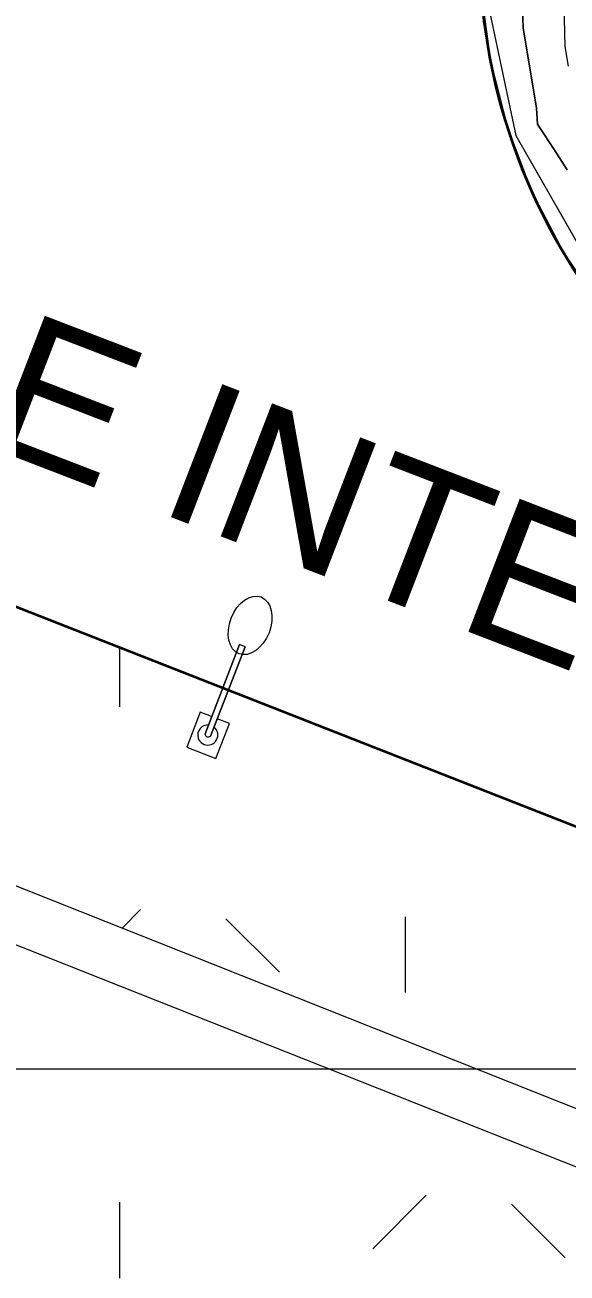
# Model space of a CAD drawing. Header units: metres. Extents: x -207 to 292, y -187 to 169.
# Drawn here: x -71.36 to -64.54, y -83.65 to -67.95 of the extents above; entities that cross this region are included whole.
import ezdxf

# ---------------------------------------------------------------- set-up
doc = ezdxf.new("R2010")
doc.units = ezdxf.units.M
for name, color, linetype, lineweight in [('ACHURADO', 7, 'Continuous', 9), ('C-TOPO', 7, 'Continuous', 9), ('C-TOPO-MINR', 7, 'Continuous', 9), ('E-LITE-EQPM', 7, 'Continuous', 9), ('EQUIPOS PIS', 7, 'Continuous', 9), ('grilla', 7, 'Continuous', 9), ('luminarias', 7, 'Continuous', 9), ('solera', 7, 'Continuous', 35)]:
    doc.layers.add(name, color=color, linetype=linetype, lineweight=lineweight)
doc.layers.add('PR10-ARQ-PL-001-Emplazamiento-C-1_dwg', color=7, linetype='Continuous', lineweight=9, true_color=0x767676)
doc.layers.add('TEXTO', color=5, linetype='Continuous', lineweight=9, true_color=0x0000ff)
doc.styles.add('Arial', font='arial.ttf', dxfattribs={"height": 1.792988})

# ---------------------------------------------------------------- blocks, each defined once
blk = doc.blocks.new('PR10-ARQ-PL-001-Emplazamiento-C-1_dwg-674643-PLANTA EMPLAZAMIENTO ACTUALIZADO')
at = {"layer": 'ACHURADO'}
h = blk.add_hatch(dxfattribs=at)
h.set_pattern_fill('FP_1', color=256, style=0, pattern_type=2)
h.set_pattern_definition([(90, (-655750.258, -5498481.082), (-3.592, 3.592), [0.9525, -6.232]), (45, (-655750.258, -5498481.082), (-3.5921024484, 3.5921024484), [0.9525, -4.127]), (135, (-655750.258, -5498481.082), (-3.5921024484, -3.5921024484), [0.9525, -4.127])])
h.paths.add_polyline_path([(-70.644, -134.54), (-73.744, -131.908), (-75.303, -123.01), (-71.023, -122.26), (-67.227, -118.287), (-66.271, -116.467), (-67.311, -115.93), (-63.223, -107.811), (-61.973, -108.468), (-60.834, -106.205), (-48.232, -112.822), (-49.371, -115.085), (-47.299, -116.173), (-43.302, -108.561), (-42.759, -106.014), (-42.175, -104.901), (-45.826, -103.256), (-40.884, -91.646), (-90.152, -72.113), (-89.876, -71.463), (-40.008, -91.287), (-44.95, -102.928), (-41.87, -104.319), (-39.078, -98.999), (-32.391, -95.936), (-32.397, -95.644), (-32.416, -95.353), (-32.448, -95.063), (-32.492, -94.775), (-32.549, -94.489), (-32.619, -94.206), (-32.701, -93.926), (-32.794, -93.65), (-32.9, -93.378), (-33.018, -93.111), (-33.147, -92.85), (-33.288, -92.594), (-33.439, -92.345), (-33.602, -92.103), (-33.775, -91.868), (-33.957, -91.641), (-34.15, -91.422), (-34.352, -91.211), (-34.563, -91.01), (-34.783, -90.818), (-35.01, -90.636), (-35.246, -90.464), (-59.119, -80.114), (-68.8, -76.313), (-68.941, -76.676), (-68.788, -76.736), (-68.957, -77.174), (-69.325, -77.032), (-69.156, -76.593), (-68.957, -76.251), (-90.056, -67.967), (-91.032, -70.423), (-94.086, -119.165), (-83.167, -127.74)])
at = {"layer": 'C-TOPO', "flags": 128}
for points in [[(-80.926, -71.552), (-69.401, -76.077), (-67.523, -76.814), (-59.119, -80.114), (-57.893, -80.645), (-56.582, -81.214), (-49.791, -84.158), (-47.283, -85.245), (-45.538, -86.002), (-43.867, -86.726), (-43.81, -86.751), (-35.246, -90.464), (-34.668, -90.916), (-34.143, -91.429), (-33.678, -91.997), (-33.278, -92.612)], [(-33.278, -92.612), (-33.678, -91.997), (-34.143, -91.429), (-34.668, -90.916), (-35.246, -90.464), (-43.81, -86.751), (-43.867, -86.726), (-45.538, -86.002), (-47.283, -85.245), (-49.791, -84.158), (-56.582, -81.214), (-57.893, -80.645), (-59.119, -80.114), (-67.523, -76.814), (-69.401, -76.077), (-80.926, -71.552)], [(-45.163, -13.622), (-58.654, -47.895), (-65.373, -64.964), (-65.555, -65.811), (-65.638, -66.674), (-65.622, -67.54), (-65.506, -68.399), (-65.292, -69.238), (-65.241, -69.373), (-64.984, -70.048), (-64.584, -70.817), (-64.099, -71.535), (-63.535, -72.192), (-62.899, -72.781), (-62.2, -73.292), (-61.446, -73.72), (-49.701, -78.336), (-47.333, -79.266), (-34.535, -84.295), (-34.507, -84.306), (-33.657, -84.476), (-32.794, -84.548), (-31.928, -84.521)], [(-31.928, -84.521), (-32.794, -84.548), (-33.657, -84.476), (-34.507, -84.306), (-34.535, -84.295), (-47.333, -79.266), (-49.701, -78.336), (-61.446, -73.72), (-62.2, -73.292), (-62.899, -72.781), (-63.535, -72.192), (-64.099, -71.535), (-64.584, -70.817), (-64.984, -70.048), (-65.241, -69.373), (-65.292, -69.238), (-65.506, -68.399), (-65.622, -67.54), (-65.638, -66.674), (-65.555, -65.811), (-65.373, -64.964), (-58.654, -47.895), (-45.163, -13.622)], [(-38.522, 3.372), (-63.796, -60.767), (-64.787, -63.303), (-65.442, -65.56), (-65.513, -67.796), (-65.188, -69.341), (-63.72, -71.906), (-61.856, -73.538), (-59.33, -74.622), (-56.131, -75.909), (-44.728, -80.483), (-36.21, -83.809), (-33.878, -84.432), (-31.141, -84.393), (-28.353, -83.237), (-25.969, -80.472), (-25.039, -78.346), (-19.549, -64.511), (-16.745, -57.445), (-5.944, -30.109), (-2.297, -20.794)]]:
    blk.add_lwpolyline(points, dxfattribs=at)
at = {"layer": 'C-TOPO-MINR', "color": 9, "true_color": 0xc0c0c0, "flags": 128}
for points in [[(-64.539, -69.769), (-64.714, -69.503), (-64.876, -69.255), (-64.914, -69.198), (-64.917, -69.131), (-64.927, -68.994), (-65.095, -67.983), (-65.101, -67.751)], [(-64.583, -67.695), (-64.569, -68.22), (-64.528, -68.465)]]:
    blk.add_lwpolyline(points, dxfattribs=at)
at = {"layer": 'E-LITE-EQPM', "flags": 128}
for points in [[(-69.095, -76.866), (-68.661, -75.742)], [(-68.59, -75.769), (-69.024, -76.893)]]:
    blk.add_lwpolyline(points, close=True, dxfattribs=at)
at = {"layer": 'E-LITE-EQPM'}
blk.add_ellipse((-68.528, -75.501), major_axis=(0.138, 0.357), ratio=0.666667, dxfattribs=at)
at = {"layer": 'EQUIPOS PIS', "flags": 128}
blk.add_lwpolyline([(-41.87, -104.319), (-44.95, -102.928), (-40.008, -91.287), (-89.876, -71.463), (-90.152, -72.113), (-40.884, -91.646), (-45.826, -103.256), (-42.175, -104.901)], dxfattribs=at)
at = {"layer": 'grilla'}
blk.add_line((240.531, -81.082), (-203.992, -81.082), dxfattribs=at)
at = {"layer": 'luminarias'}
blk.add_line((-68.59, -75.769), (-68.661, -75.742), dxfattribs=at)
at = {"layer": 'luminarias', "flags": 128}
blk.add_lwpolyline([(-69.012, -76.649), (-69.156, -76.593), (-69.325, -77.032), (-68.957, -77.174), (-68.788, -76.736), (-68.941, -76.676)], dxfattribs=at)
at = {"layer": 'luminarias'}
for centre, major_axis, start_param, end_param in [((-69.06, -76.88), (0.104, 0.072), 0.905677, 6.57653), ((-69.053, -76.862), (0.0232, 0.0358), 2.244609, 4.452042)]:
    blk.add_ellipse(centre, major_axis=major_axis, ratio=1, start_param=start_param, end_param=end_param, dxfattribs=at)
at = {"layer": 'solera', "flags": 128}
blk.add_lwpolyline([(13.372, 2.083), (13.051, 1.282), (-78.372, 37.795), (-81.977, 36.498), (-118.277, -54.897), (-118.616, -54.913), (-118.855, -55.514), (-118.649, -55.835), (-118.96, -56.618), (-59.119, -80.114)], dxfattribs=at)
at = {"layer": 'solera'}
blk.add_arc((-58.107, -66.964), 7.537, 164.6132, 243.6993, dxfattribs=at)
at = {"layer": 'TEXTO', "insert": (-77.147, -69.279), "char_height": 1.79299, "width": 21.42419, "attachment_point": 1, "rotation": 338.919, "line_spacing_factor": 0.941778, "style": 'Arial'}
blk.add_mtext('CALLE INTERIOR', dxfattribs=at)

msp = doc.modelspace()

# ---------------------------------------------------------------- linework, layer by layer
at = {"layer": 'C-TOPO'}
for p, q in [((-65.622, -67.54), (-65.506, -68.399)), ((-65.506, -68.399), (-65.622, -67.54)), ((-65.513, -67.796), (-65.188, -69.341)), ((-65.506, -68.399), (-65.292, -69.238)), ((-65.292, -69.238), (-65.506, -68.399)), ((-65.292, -69.238), (-65.241, -69.373)), ((-65.241, -69.373), (-65.292, -69.238)), ((-65.241, -69.373), (-64.984, -70.048)), ((-64.984, -70.048), (-65.241, -69.373)), ((-65.188, -69.341), (-63.72, -71.906)), ((-64.984, -70.048), (-64.584, -70.817)), ((-64.584, -70.817), (-64.984, -70.048)), ((-64.584, -70.817), (-64.099, -71.535)), ((-64.099, -71.535), (-64.584, -70.817)), ((-69.401, -76.077), (-80.926, -71.552)), ((-80.926, -71.552), (-69.401, -76.077)), ((-67.523, -76.814), (-69.401, -76.077)), ((-69.401, -76.077), (-67.523, -76.814)), ((-59.119, -80.114), (-67.523, -76.814)), ((-67.523, -76.814), (-59.119, -80.114))]:
    msp.add_line(p, q, dxfattribs=at)
at = {"layer": 'C-TOPO-MINR', "color": 9, "true_color": 0xc0c0c0, "flags": 128}
for points in [[(-65.101, -67.751), (-65.095, -67.983), (-64.927, -68.994), (-64.917, -69.131), (-64.914, -69.198), (-64.876, -69.255), (-64.714, -69.503), (-64.539, -69.769)], [(-64.583, -67.695), (-64.569, -68.22), (-64.528, -68.465)]]:
    msp.add_lwpolyline(points, dxfattribs=at)

# ---------------------------------------------------------------- block references
at = {"layer": 'PR10-ARQ-PL-001-Emplazamiento-C-1_dwg', "color": 7}
msp.add_blockref('PR10-ARQ-PL-001-Emplazamiento-C-1_dwg-674643-PLANTA EMPLAZAMIENTO ACTUALIZADO', (0, 0), dxfattribs=at)

doc.saveas('drawing.dxf')
